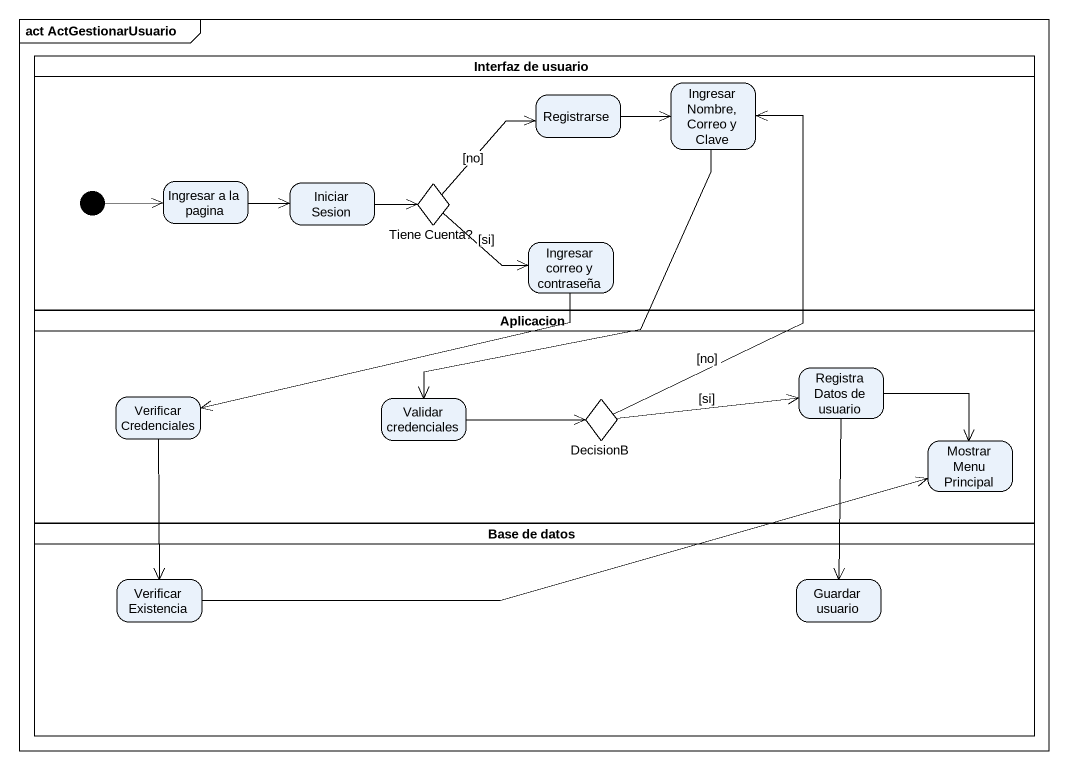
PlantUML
@startuml
mainframe act ActGestionarUsuario
hide empty description
state "Interfaz de usuario" as Interfaz_de_usuario <<partition>> {
  state "Ingresar Nombre, Correo y Clave" as Ingresar_Nombre_Correo_y
  state Registrarse
  state "Ingresar a la pagina" as Ingresar_a_la_pagina
  state "Iniciar Sesion" as Iniciar_Sesion
  state "Tiene Cuenta?" as Tiene_Cuenta <<choice>>
  state "Ingresar correo y contraseña" as Ingresar_correo_y_contraseña
  [*] -right-> Ingresar_a_la_pagina
}
state Aplicacion <<partition>> {
  state "Verificar Credenciales" as Verificar_Credenciales
  state "Validar credenciales" as Validar_credenciales
  state DecisionB <<choice>>
  state "Registra Datos de usuario" as Registra_Datos_de_usuario
  state "Mostrar Menu Principal" as Mostrar_Menu_Principal
}
state "Base de datos" as Base_de_datos <<partition>> {
  state "Verificar Existencia" as Verificar_Existencia
  state "Guardar usuario" as Guardar_usuario
}
Ingresar_Nombre_Correo_y --> Validar_credenciales
Registrarse -right-> Ingresar_Nombre_Correo_y
Ingresar_a_la_pagina -right-> Iniciar_Sesion
Iniciar_Sesion -right-> Tiene_Cuenta
Tiene_Cuenta -up-> Registrarse : [no]
Tiene_Cuenta -right-> Ingresar_correo_y_contraseña : [si]
Ingresar_correo_y_contraseña -left-> Verificar_Credenciales
Verificar_Credenciales --> Verificar_Existencia
Validar_credenciales -right-> DecisionB
DecisionB -up-> Ingresar_Nombre_Correo_y : [no]
DecisionB -right-> Registra_Datos_de_usuario : [si]
Registra_Datos_de_usuario -right-> Mostrar_Menu_Principal
Registra_Datos_de_usuario --> Guardar_usuario
Verificar_Existencia -right-> Mostrar_Menu_Principal
@enduml
